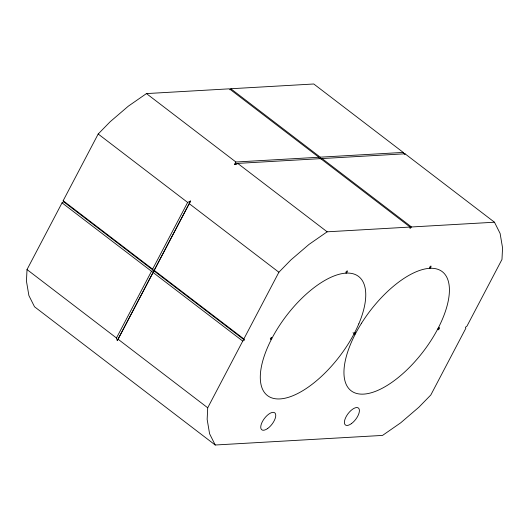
<?xml version="1.0" encoding="UTF-8"?>
<svg xmlns="http://www.w3.org/2000/svg" width="529" height="529" viewBox="0 0 529 529"><rect width="100%" height="100%" fill="white"/><g stroke="black" fill="none" stroke-linecap="round" stroke-linejoin="round"><path stroke-width="0.79" d="M354.291 333.647L354.278 334.698L355.382 333.627L355.402 332.569L354.291 333.647L353.028 332.681M215.224 445.008L209.59 433.78L207.15 419.398L207.718 407.793L242.745 341.079L244.279 339.955L63.579 201.728L62.045 202.852L27.019 269.565L26.45 281.17L28.89 295.552L34.524 306.78L215.224 445.008L382.546 435.413L400.691 422.816L418.849 407.251L430.811 394.991L465.837 328.284L465.421 327.272L466.955 326.148L501.981 259.435L502.55 247.83L500.11 233.448L494.476 222.22L405.029 153.794L322.068 158.555L320.872 158.978M319.41 158.68L318.861 157.252L235.901 162.013L234.532 164.281L237.706 163.395L320.673 158.634L410.12 227.06L410.035 228.508L411.509 226.974L494.476 222.22M319.873 158.654L320.257 157.173L230.809 88.746L229.824 89.771M404.83 154.514L405.029 153.794M27.019 269.565L116.466 337.985L117.273 340.663L190.585 201.02L187.636 202.428L152.61 269.142L153.932 270.841L151.492 271.271L62.045 202.852M63.579 201.728L63.163 200.716L98.189 134.009L110.151 121.749L128.309 106.184L146.454 93.587L229.414 88.832L318.861 157.252M116.466 337.985L151.492 271.271M117.273 340.663L190.585 201.02M244.279 339.955L243.862 338.944L278.889 272.237L290.851 259.977L309.015 244.411L327.153 231.814L410.12 227.06M346.039 273.123L347.408 271.8L347.269 270.775L346.012 271.88L346.151 272.911M429.693 268.335L431.062 267.013L430.923 265.988L429.667 267.092L429.806 268.124M230.809 88.746L313.776 83.992L403.224 152.412L404.427 153.985M320.257 157.173L403.224 152.412M234.532 164.281L236.985 164.135M322.068 158.555L411.509 226.974M146.454 93.587L235.901 162.013M237.706 163.395L327.153 231.814M98.189 134.009L187.636 202.428M189.442 203.81L278.889 272.237M63.163 200.716L152.61 269.142M154.415 270.524L243.862 338.944M153.298 272.653L242.745 341.079M118.271 339.367L207.718 407.793M358.814 323.847L357.379 327.094A74.992 33.459 -52.6 0 1 266.556 394.826A74.992 33.459 -52.6 0 1 313.717 287.908A74.992 33.459 -52.6 0 1 358.814 323.847M361.571 323.146L359.561 326.426A74.992 33.459 -52.6 0 0 360.527 394.098A74.992 33.459 -52.6 0 0 436.326 331.617A74.992 33.459 -52.6 0 0 430.064 268.302L427.882 268.481A74.992 33.459 -52.6 0 0 361.571 323.146M271.608 337.357L270.352 338.461L270.491 339.486L271.747 338.381L271.608 337.357M439.202 327.742L437.946 328.846L438.085 329.871L439.341 328.767L439.202 327.742M267.734 428.45A10.679 4.761 -52.6 0 0 274.994 413.043A10.679 4.761 -52.6 0 0 262.02 422.373A10.679 4.761 -52.6 0 0 267.734 428.45M351.388 423.656A10.679 4.761 -52.6 0 0 358.655 408.249A10.679 4.761 -52.6 0 0 345.682 417.573A10.679 4.761 -52.6 0 0 351.388 423.656"/></g></svg>
